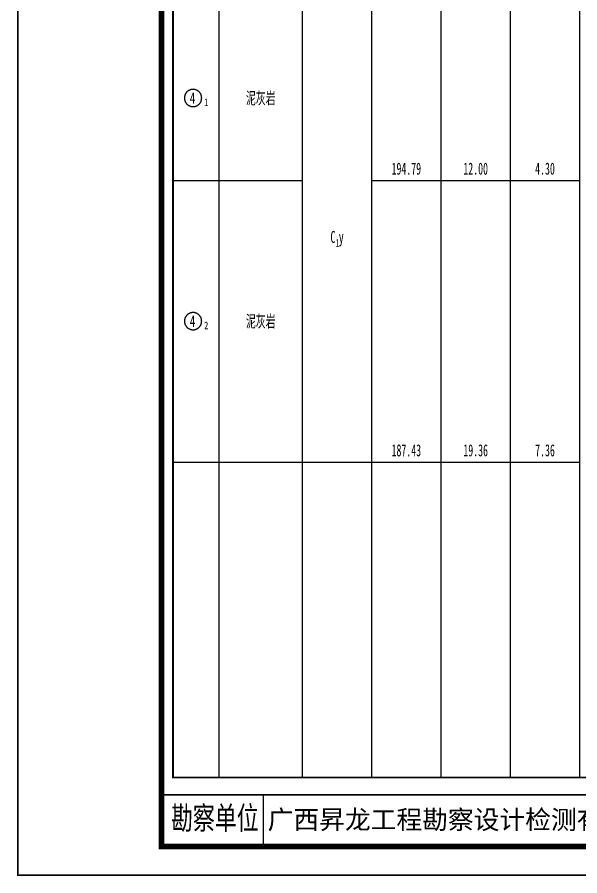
# Model space of a CAD drawing. Header units: millimetres. Extents: x 1264 to 9491, y 619 to 916.
# Drawn here: x 9058.4 to 9156.3, y 618.8 to 768.3 of the extents above; entities that cross this region are included whole.
import ezdxf
from ezdxf.enums import TextEntityAlignment as Align

# ---------------------------------------------------------------- set-up
doc = ezdxf.new("R2010")
doc.units = ezdxf.units.MM
doc.layers.add('GICAD_POU_TEXTS', color=7, linetype='Continuous')
doc.styles.add('HT', font='simhei.ttf')
doc.styles.add('LZ_FONT', font='simfang_0.ttf', dxfattribs={"width": 0.7, "height": 8})
doc.styles.add('成果图图块', font='simfang_0.ttf', dxfattribs={"height": 2.5})
doc.styles.add('成果图表体', font='simfang_0.ttf', dxfattribs={"width": 0.6, "height": 2.1})

# ---------------------------------------------------------------- blocks, each defined once
blk = doc.blocks.new('ZZT_DCBH_Y1.dwg49', base_point=(0.51, 0))
at = {"color": 7}
blk.add_polyline3d([(-1.52, 0.02, 0), (-1.52, -0.06, 0), (-1.52, -0.13, 0), (-1.51, -0.2, 0), (-1.5, -0.28, 0), (-1.48, -0.35, 0), (-1.46, -0.42, 0), (-1.44, -0.49, 0), (-1.41, -0.56, 0), (-1.38, -0.63, 0), (-1.35, -0.69, 0), (-1.31, -0.76, 0), (-1.27, -0.82, 0), (-1.23, -0.88, 0), (-1.18, -0.94, 0), (-1.14, -0.99, 0), (-1.09, -1.04, 0), (-1.03, -1.1, 0), (-0.98, -1.14, 0), (-0.92, -1.19, 0), (-0.86, -1.23, 0), (-0.8, -1.27, 0), (-0.73, -1.31, 0), (-0.67, -1.34, 0), (-0.6, -1.37, 0), (-0.53, -1.4, 0), (-0.46, -1.42, 0), (-0.39, -1.44, 0), (-0.32, -1.46, 0), (-0.25, -1.47, 0), (-0.17, -1.48, 0), (-0.1, -1.48, 0), (-0.02, -1.48, 0), (0.05, -1.48, 0), (0.12, -1.48, 0), (0.2, -1.47, 0), (0.27, -1.46, 0), (0.34, -1.44, 0), (0.41, -1.42, 0), (0.48, -1.4, 0), (0.55, -1.37, 0), (0.62, -1.34, 0), (0.68, -1.31, 0), (0.75, -1.27, 0), (0.81, -1.23, 0), (0.87, -1.19, 0), (0.93, -1.14, 0), (0.98, -1.1, 0), (1.04, -1.04, 0), (1.09, -0.99, 0), (1.13, -0.94, 0), (1.18, -0.88, 0), (1.22, -0.82, 0), (1.26, -0.76, 0), (1.3, -0.69, 0), (1.33, -0.63, 0), (1.36, -0.56, 0), (1.39, -0.49, 0), (1.41, -0.42, 0), (1.43, -0.35, 0), (1.45, -0.28, 0), (1.46, -0.2, 0), (1.47, -0.13, 0), (1.47, -0.06, 0), (1.48, 0.02, 0), (1.47, 0.09, 0), (1.47, 0.16, 0), (1.46, 0.24, 0), (1.45, 0.31, 0), (1.43, 0.38, 0), (1.41, 0.45, 0), (1.39, 0.52, 0), (1.36, 0.59, 0), (1.33, 0.66, 0), (1.3, 0.72, 0), (1.26, 0.79, 0), (1.22, 0.85, 0), (1.18, 0.91, 0), (1.13, 0.97, 0), (1.09, 1.02, 0), (1.04, 1.08, 0), (0.98, 1.13, 0), (0.93, 1.18, 0), (0.87, 1.22, 0), (0.81, 1.26, 0), (0.75, 1.3, 0), (0.68, 1.34, 0), (0.62, 1.37, 0), (0.55, 1.4, 0), (0.48, 1.43, 0), (0.41, 1.45, 0), (0.34, 1.47, 0), (0.27, 1.49, 0), (0.2, 1.5, 0), (0.12, 1.51, 0), (0.05, 1.51, 0), (-0.02, 1.52, 0), (-0.1, 1.51, 0), (-0.17, 1.51, 0), (-0.25, 1.5, 0), (-0.32, 1.49, 0), (-0.39, 1.47, 0), (-0.46, 1.45, 0), (-0.53, 1.43, 0), (-0.6, 1.4, 0), (-0.67, 1.37, 0), (-0.73, 1.34, 0), (-0.8, 1.3, 0), (-0.86, 1.26, 0), (-0.92, 1.22, 0), (-0.98, 1.18, 0), (-1.03, 1.13, 0), (-1.09, 1.08, 0), (-1.14, 1.02, 0), (-1.18, 0.97, 0), (-1.23, 0.91, 0), (-1.27, 0.85, 0), (-1.31, 0.79, 0), (-1.35, 0.72, 0), (-1.38, 0.66, 0), (-1.41, 0.59, 0), (-1.44, 0.52, 0), (-1.46, 0.45, 0), (-1.48, 0.38, 0), (-1.5, 0.31, 0), (-1.51, 0.24, 0), (-1.52, 0.16, 0), (-1.52, 0.09, 0), (-1.52, 0.02, 0)], dxfattribs=at)
at = {"layer": 'GICAD_POU_TEXTS', "color": 7, "style": '成果图图块', "width": 0.7}
blk.add_text('4', height=2, dxfattribs=at).set_placement((-0.11, -0.99), align=Align.CENTER)
blk.add_text('1', height=1.33, dxfattribs=at).set_placement((1.9, -1.39))
blk = doc.blocks.new('ZZT_DCBH_Y1.dwg50', base_point=(0.51, 0))
at = {"color": 7}
blk.add_polyline3d([(-1.52, 0.02, 0), (-1.52, -0.06, 0), (-1.52, -0.13, 0), (-1.51, -0.2, 0), (-1.5, -0.28, 0), (-1.48, -0.35, 0), (-1.46, -0.42, 0), (-1.44, -0.49, 0), (-1.41, -0.56, 0), (-1.38, -0.63, 0), (-1.35, -0.69, 0), (-1.31, -0.76, 0), (-1.27, -0.82, 0), (-1.23, -0.88, 0), (-1.18, -0.94, 0), (-1.14, -0.99, 0), (-1.09, -1.04, 0), (-1.03, -1.1, 0), (-0.98, -1.14, 0), (-0.92, -1.19, 0), (-0.86, -1.23, 0), (-0.8, -1.27, 0), (-0.73, -1.31, 0), (-0.67, -1.34, 0), (-0.6, -1.37, 0), (-0.53, -1.4, 0), (-0.46, -1.42, 0), (-0.39, -1.44, 0), (-0.32, -1.46, 0), (-0.25, -1.47, 0), (-0.17, -1.48, 0), (-0.1, -1.48, 0), (-0.02, -1.48, 0), (0.05, -1.48, 0), (0.12, -1.48, 0), (0.2, -1.47, 0), (0.27, -1.46, 0), (0.34, -1.44, 0), (0.41, -1.42, 0), (0.48, -1.4, 0), (0.55, -1.37, 0), (0.62, -1.34, 0), (0.68, -1.31, 0), (0.75, -1.27, 0), (0.81, -1.23, 0), (0.87, -1.19, 0), (0.93, -1.14, 0), (0.98, -1.1, 0), (1.04, -1.04, 0), (1.09, -0.99, 0), (1.13, -0.94, 0), (1.18, -0.88, 0), (1.22, -0.82, 0), (1.26, -0.76, 0), (1.3, -0.69, 0), (1.33, -0.63, 0), (1.36, -0.56, 0), (1.39, -0.49, 0), (1.41, -0.42, 0), (1.43, -0.35, 0), (1.45, -0.28, 0), (1.46, -0.2, 0), (1.47, -0.13, 0), (1.47, -0.06, 0), (1.48, 0.02, 0), (1.47, 0.09, 0), (1.47, 0.16, 0), (1.46, 0.24, 0), (1.45, 0.31, 0), (1.43, 0.38, 0), (1.41, 0.45, 0), (1.39, 0.52, 0), (1.36, 0.59, 0), (1.33, 0.66, 0), (1.3, 0.72, 0), (1.26, 0.79, 0), (1.22, 0.85, 0), (1.18, 0.91, 0), (1.13, 0.97, 0), (1.09, 1.02, 0), (1.04, 1.08, 0), (0.98, 1.13, 0), (0.93, 1.18, 0), (0.87, 1.22, 0), (0.81, 1.26, 0), (0.75, 1.3, 0), (0.68, 1.34, 0), (0.62, 1.37, 0), (0.55, 1.4, 0), (0.48, 1.43, 0), (0.41, 1.45, 0), (0.34, 1.47, 0), (0.27, 1.49, 0), (0.2, 1.5, 0), (0.12, 1.51, 0), (0.05, 1.51, 0), (-0.02, 1.52, 0), (-0.1, 1.51, 0), (-0.17, 1.51, 0), (-0.25, 1.5, 0), (-0.32, 1.49, 0), (-0.39, 1.47, 0), (-0.46, 1.45, 0), (-0.53, 1.43, 0), (-0.6, 1.4, 0), (-0.67, 1.37, 0), (-0.73, 1.34, 0), (-0.8, 1.3, 0), (-0.86, 1.26, 0), (-0.92, 1.22, 0), (-0.98, 1.18, 0), (-1.03, 1.13, 0), (-1.09, 1.08, 0), (-1.14, 1.02, 0), (-1.18, 0.97, 0), (-1.23, 0.91, 0), (-1.27, 0.85, 0), (-1.31, 0.79, 0), (-1.35, 0.72, 0), (-1.38, 0.66, 0), (-1.41, 0.59, 0), (-1.44, 0.52, 0), (-1.46, 0.45, 0), (-1.48, 0.38, 0), (-1.5, 0.31, 0), (-1.51, 0.24, 0), (-1.52, 0.16, 0), (-1.52, 0.09, 0), (-1.52, 0.02, 0)], dxfattribs=at)
at = {"layer": 'GICAD_POU_TEXTS', "color": 7, "style": '成果图图块', "width": 0.7}
blk.add_text('4', height=2, dxfattribs=at).set_placement((-0.11, -0.99), align=Align.CENTER)
blk.add_text('2', height=1.33, dxfattribs=at).set_placement((1.9, -1.39))
blk = doc.blocks.new('柱状图图框模板-(昇龙标准).dwg35', base_point=(27, 229))
blk.add_line((42.74, 4.95), (42.74, 13.95))
blk.add_line((42.74, 4.95), (42.74, 13.95))
for points, const_width in [([(0, 0), (210, 0), (210, 297), (0, 297)], 0.25), ([(25, 5), (205, 5), (205, 292), (25, 292)], 1), ([(27, 265), (203, 265), (203, 17), (27, 17)], 0.3)]:
    blk.add_lwpolyline(points, close=True, dxfattribs=dict(const_width=const_width))
at = {"const_width": 0.3}
blk.add_lwpolyline([(25, 14), (205, 14)], dxfattribs=at)
at = {"style": 'LZ_FONT', "width": 0.7}
blk.add_text('勘察单位', height=4, dxfattribs=at).set_placement((26.65, 7.95))
at = {"style": 'HT'}
blk.add_text('广西昇龙工程勘察设计检测有限公司', height=3.2865, dxfattribs=at).set_placement((43.48, 8.02))

msp = doc.modelspace()

# ---------------------------------------------------------------- linework, layer by layer
at = {"color": 0}
for p, q in [((9085.49, 739.89), (9085.49, 768.56)), ((9093.54, 739.89), (9093.54, 768.56)), ((9085.49, 739.89), (9093.54, 739.89)), ((9085.49, 739.89), (9093.54, 739.89)), ((9085.49, 690.83), (9085.49, 739.89)), ((9093.54, 690.83), (9093.54, 739.89)), ((9085.49, 690.83), (9093.54, 690.83))]:
    msp.add_line(p, q, dxfattribs=at)
for points in [[(9085.49, 635.89), (9085.49, 819.89)], [(9093.54, 635.89), (9093.54, 819.89)], [(9093.54, 635.89), (9093.54, 819.89)], [(9108.03, 635.89), (9108.03, 819.89)], [(9108.03, 635.89), (9108.03, 819.89)], [(9120.1, 635.89), (9120.1, 819.89)], [(9120.1, 635.89), (9120.1, 819.89)], [(9132.17, 635.89), (9132.17, 819.89)], [(9132.17, 635.89), (9132.17, 819.89)], [(9144.24, 635.89), (9144.24, 819.89)], [(9144.24, 635.89), (9144.24, 819.89)], [(9156.31, 635.89), (9156.31, 819.89)], [(9156.31, 635.89), (9156.31, 819.89)], [(9093.54, 739.89), (9093.54, 768.56)], [(9108.03, 739.89), (9108.03, 768.56)], [(9108.03, 690.83), (9108.03, 768.56)], [(9120.1, 690.83), (9120.1, 768.56)], [(9120.1, 739.89), (9120.1, 768.56)], [(9132.17, 739.89), (9132.17, 768.56)], [(9132.17, 739.89), (9132.17, 768.56)], [(9144.24, 739.89), (9144.24, 768.56)], [(9144.24, 739.89), (9144.24, 768.56)], [(9156.31, 739.89), (9156.31, 768.56)], [(9093.54, 739.89), (9108.03, 739.89)], [(9093.54, 739.89), (9108.03, 739.89)], [(9093.54, 690.83), (9093.54, 739.89)], [(9108.03, 690.83), (9108.03, 739.89)], [(9120.1, 739.89), (9132.17, 739.89)], [(9120.1, 739.89), (9132.17, 739.89)], [(9120.1, 690.83), (9120.1, 739.89)], [(9132.17, 690.83), (9132.17, 739.89)], [(9132.17, 739.89), (9144.24, 739.89)], [(9132.17, 739.89), (9144.24, 739.89)], [(9132.17, 690.83), (9132.17, 739.89)], [(9144.24, 690.83), (9144.24, 739.89)], [(9144.24, 739.89), (9156.31, 739.89)], [(9144.24, 739.89), (9156.31, 739.89)], [(9144.24, 690.83), (9144.24, 739.89)], [(9156.31, 690.83), (9156.31, 739.89)], [(9093.54, 690.83), (9108.03, 690.83)], [(9108.03, 690.83), (9120.1, 690.83)], [(9120.1, 690.83), (9132.17, 690.83)], [(9132.17, 690.83), (9144.24, 690.83)], [(9144.24, 690.83), (9156.31, 690.83)], [(9085.49, 635.89), (9093.54, 635.89)], [(9093.54, 635.89), (9108.03, 635.89)], [(9108.03, 635.89), (9120.1, 635.89)], [(9120.1, 635.89), (9132.17, 635.89)], [(9132.17, 635.89), (9144.24, 635.89)], [(9144.24, 635.89), (9156.31, 635.89)], [(9156.31, 635.89), (9170.8, 635.89)]]:
    msp.add_lwpolyline(points, dxfattribs=at)

# ---------------------------------------------------------------- block references
for name, p in [('柱状图图框模板-(昇龙标准).dwg35', (9085.49, 847.89)), ('ZZT_DCBH_Y1.dwg49', (9089.52, 754.23)), ('ZZT_DCBH_Y1.dwg50', (9089.52, 715.36))]:
    msp.add_blockref(name, p)

# ---------------------------------------------------------------- texts
at = {"color": 0, "style": '成果图表体', "width": 0.6}
for s, height, p in [('泥灰岩', 2.1, (9098.19, 753.18)), ('194.79', 2.1, (9123.54, 740.89)), ('12.00', 2.1, (9136.04, 740.89)), ('4.30', 2.1, (9148.54, 740.89)), ('C', 2.1, (9112.91, 728.99)), ('y', 2.1, (9114.35, 728.99)), ('1', 1.4, (9113.77, 728.29)), ('泥灰岩', 2.1, (9098.19, 714.31)), ('187.43', 2.1, (9123.54, 691.83)), ('19.36', 2.1, (9136.04, 691.83)), ('7.36', 2.1, (9148.54, 691.83))]:
    msp.add_text(s, height=height, dxfattribs=at).set_placement(p)

doc.saveas('drawing.dxf')
